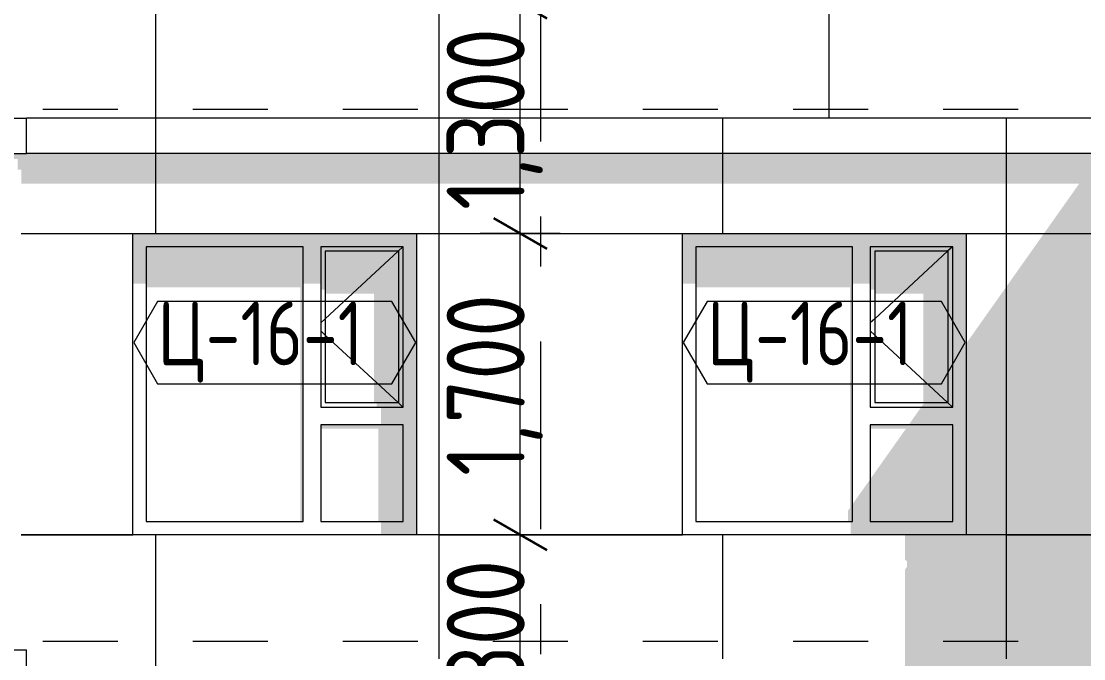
# Model space of a CAD drawing. Header units: millimetres. Extents: x 18162 to 7085488, y 72188 to 247925.
# Drawn here: x 5820578 to 5826573, y 148284 to 151881 of the extents above; entities that cross this region are included whole.
import ezdxf
from ezdxf.enums import TextEntityAlignment as Align

# ---------------------------------------------------------------- set-up
doc = ezdxf.new("R2010")
doc.units = ezdxf.units.MM
doc.header["$MEASUREMENT"] = 0
doc.linetypes.add('Dashed', pattern=[423.333333, 211.666667, -211.666667])
doc.linetypes.add('Double Dashed', pattern=[1093.611073, 529.166651, -211.666656, 141.111112, -211.666656])
for name, color, linetype in [('Archicad Windows', 7, 'Continuous'), ('Structural - Bearing', 7, 'Continuous'), ('Structural - Grid', 7, 'Continuous')]:
    doc.layers.add(name, color=color, linetype=linetype)
doc.styles.add('GENERATED_STYLE_3', font='', dxfattribs={"width": 0.8})
doc.styles.get('GENERATED_STYLE_3').set_extended_font_data('ISOCPEUR MON')
doc.dimstyles.new('GENERATED_STYLE__19', dxfattribs={"dimtxt": 440.00001, "dimasz": 228, "dimexe": 0.18, "dimexo": 31028.935828, "dimgap": 0, "dimtad": 1, "dimdec": 0, "dimzin": 0, "dimdsep": 46, "dimtxsty": 'GENERATED_STYLE_3', "dimblk": 'ARROWHEAD_2', "dimblk1": 'ARROWHEAD_2', "dimblk2": 'ARROWHEAD_2', "dimcen": 0.09, "dimclrd": 13, "dimclre": 13, "dimclrt": 13, "dimadec": 0, "dimazin": 0, "dimtfac": 1, "dimtdec": 4, "dimtmove": 0, "dimatfit": 3, "dimfxl": 1, "dimtolj": 1, "dimtzin": 0, "dimarcsym": 0})
doc.dimstyles.new('GENERATED_STYLE__22', dxfattribs={"dimtxt": 440.00001, "dimasz": 228, "dimexe": 0.18, "dimexo": 32378.935859, "dimgap": 0, "dimtad": 1, "dimdec": 0, "dimzin": 0, "dimdsep": 46, "dimtxsty": 'GENERATED_STYLE_3', "dimblk": 'ARROWHEAD_2', "dimblk1": 'ARROWHEAD_2', "dimblk2": 'ARROWHEAD_2', "dimcen": 0.09, "dimclrd": 13, "dimclre": 13, "dimclrt": 13, "dimadec": 0, "dimazin": 0, "dimtfac": 1, "dimtdec": 4, "dimtmove": 0, "dimatfit": 3, "dimfxl": 1, "dimtolj": 1, "dimtzin": 0, "dimarcsym": 0})
doc.dimstyles.new('GENERATED_STYLE__28', dxfattribs={"dimtxt": 440.00001, "dimasz": 228, "dimexe": 0.18, "dimexo": 14665.703396, "dimgap": 0, "dimtad": 1, "dimdec": 0, "dimzin": 0, "dimdsep": 46, "dimtxsty": 'GENERATED_STYLE_3', "dimblk": 'ARROWHEAD_2', "dimblk1": 'ARROWHEAD_2', "dimblk2": 'ARROWHEAD_2', "dimcen": 0.09, "dimclrd": 13, "dimclre": 13, "dimclrt": 13, "dimadec": 0, "dimazin": 0, "dimtfac": 1, "dimtdec": 4, "dimtmove": 0, "dimatfit": 3, "dimfxl": 1, "dimtolj": 1, "dimtzin": 0, "dimarcsym": 0})
doc.dimstyles.new('GENERATED_STYLE__31', dxfattribs={"dimtxt": 440.00001, "dimasz": 228, "dimexe": 0.18, "dimexo": 1815.703396, "dimgap": 0, "dimtad": 1, "dimdec": 0, "dimzin": 0, "dimdsep": 46, "dimtxsty": 'GENERATED_STYLE_3', "dimblk": 'ARROWHEAD_2', "dimblk1": 'ARROWHEAD_2', "dimblk2": 'ARROWHEAD_2', "dimcen": 0.09, "dimclrd": 13, "dimclre": 13, "dimclrt": 13, "dimadec": 0, "dimazin": 0, "dimtfac": 1, "dimtdec": 4, "dimtmove": 0, "dimatfit": 3, "dimfxl": 1, "dimtolj": 1, "dimtzin": 0, "dimarcsym": 0})

# ---------------------------------------------------------------- blocks, each defined once
blk = doc.blocks.new('*X2422', base_point=(5785635.3, 106384.1))
at = {"layer": 'Structural - Bearing', "color": 8, "linetype": 'Continuous', "lineweight": 13}
blk.add_line((5821335.3, 148284.1), (5821335.3, 147684.1), dxfattribs=at)
blk = doc.blocks.new('*X2433', base_point=(5785635.3, 106384.1))
at = {"layer": 'Structural - Bearing', "color": 8, "linetype": 'Continuous', "lineweight": 13}
for p, q in [((5821335.3, 151134.1), (5821335.3, 150684.1)), ((5822935.3, 151134.1), (5822935.3, 148984.1)), ((5824535.3, 151134.1), (5824535.3, 150684.1)), ((5826135.3, 151134.1), (5826135.3, 148984.1)), ((5820578.3, 150684.1), (5820835.3, 150684.1)), ((5820835.3, 150684.1), (5821208.8, 150684.1)), ((5822808.8, 150684.1), (5822935.3, 150684.1)), ((5822935.3, 150684.1), (5824035.3, 150684.1)), ((5824035.3, 150684.1), (5824308.8, 150684.1)), ((5825908.8, 150684.1), (5826135.3, 150684.1)), ((5826135.3, 150684.1), (5826846.4, 150684.1)), ((5820578.3, 148984.1), (5820835.3, 148984.1)), ((5820835.3, 148984.1), (5820578.3, 148984.1)), ((5821208.8, 148984.1), (5820835.3, 148984.1)), ((5820835.3, 148984.1), (5821208.8, 148984.1)), ((5821335.3, 148984.1), (5821335.3, 148384.1)), ((5822935.3, 148984.1), (5822808.8, 148984.1)), ((5822935.3, 148984.1), (5824035.3, 148984.1)), ((5822935.3, 148984.1), (5822935.3, 148384.1)), ((5824035.3, 148984.1), (5822935.3, 148984.1)), ((5824308.8, 148984.1), (5824035.3, 148984.1)), ((5824035.3, 148984.1), (5824308.8, 148984.1)), ((5824535.3, 148984.1), (5824535.3, 148384.1)), ((5826135.3, 148984.1), (5825908.8, 148984.1)), ((5826135.3, 148984.1), (5826846.4, 148984.1)), ((5826135.3, 148984.1), (5826135.3, 148384.1)), ((5826846.4, 148984.1), (5826135.3, 148984.1)), ((5821335.3, 148384.1), (5821335.3, 148284.1)), ((5822935.3, 148384.1), (5822935.3, 148284.1)), ((5824535.3, 148384.1), (5824535.3, 148284.1)), ((5826135.3, 148384.1), (5826135.3, 148284.1))]:
    blk.add_line(p, q, dxfattribs=at)
blk = doc.blocks.new('*X2443', base_point=(5785635.3, 106384.1))
at = {"layer": 'Structural - Bearing', "color": 8, "linetype": 'Continuous', "lineweight": 13}
for p, q in [((5821335.3, 151334.1), (5821335.3, 151134.1)), ((5822935.3, 151334.1), (5822935.3, 151134.1)), ((5824535.3, 151334.1), (5824535.3, 151134.1)), ((5826135.3, 151334.1), (5826135.3, 151134.1))]:
    blk.add_line(p, q, dxfattribs=at)
blk = doc.blocks.new('*X2460', base_point=(5785635.3, 106384.1))
at = {"layer": 'Structural - Bearing', "color": 7, "linetype": 'Continuous', "lineweight": 9}
for p, q in [((5825135.3, 151984.1), (5825135.3, 151384.1)), ((5825135.3, 151384.1), (5825135.3, 151334.1))]:
    blk.add_line(p, q, dxfattribs=at)
blk = doc.blocks.new('*X2463', base_point=(5785635.3, 106384.1))
at = {"layer": 'Structural - Bearing', "color": 7, "linetype": 'Continuous', "lineweight": 9}
for p, q in [((5821335.3, 151984.1), (5821335.3, 151384.1)), ((5822935.3, 151984.1), (5822935.3, 151384.1)), ((5821335.3, 151384.1), (5821335.3, 151334.1)), ((5822935.3, 151384.1), (5822935.3, 151334.1))]:
    blk.add_line(p, q, dxfattribs=at)
blk = doc.blocks.new('*D2620', base_point=(5785635.3, 106384.1))
at = {"color": 12, "linetype": 'Continuous', "lineweight": 35}
for p, q in [((5838328.4, 148420.7), (5838628.4, 148247.5)), ((5838328.4, 148220.7), (5838628.4, 148047.5))]:
    blk.add_line(p, q, dxfattribs=at)
at = {"color": 13, "linetype": 'Continuous', "lineweight": 13}
for p, q in [((5838703.4, 148334.1), (5837187.8, 148334.1)), ((5838478.4, 148134.1), (5838478.4, 148334.1)), ((5838703.4, 148134.1), (5837187.8, 148134.1))]:
    blk.add_line(p, q, dxfattribs=at)
blk = doc.blocks.new('ARROWHEAD_2')
at = {"color": 0, "linetype": 'Continuous', "lineweight": 0}
for p, q in [((-0.378, -0.655), (0.378, 0.655)), ((0, 0), (-1, 0))]:
    blk.add_line(p, q, dxfattribs=at)
blk = doc.blocks.new('*D2621', base_point=(5785635.3, 106384.1))
at = {"color": 12, "linetype": 'Continuous', "lineweight": 35}
for p, q in [((5838328.4, 151220.7), (5838628.4, 151047.5)), ((5838328.4, 148420.7), (5838628.4, 148247.5))]:
    blk.add_line(p, q, dxfattribs=at)
at = {"color": 13, "linetype": 'Continuous', "lineweight": 13}
for p, q in [((5838703.4, 151134.1), (5837187.8, 151134.1)), ((5838478.4, 148334.1), (5838478.4, 151134.1)), ((5838703.4, 148334.1), (5837187.8, 148334.1))]:
    blk.add_line(p, q, dxfattribs=at)
at = {"color": 13, "lineweight": 13, "char_height": 440, "attachment_point": 7, "rotation": 90, "style": 'GENERATED_STYLE_3'}
for s, insert in [('\\A1;{\\pql;\\fISOCPEUR MON|b0|i0|c0|p0;\\W0.800000;200}', (5838012.1, 150865.2)), ('\\A1;{\\pql;\\fISOCPEUR MON|b0|i0|c0|p0;\\W0.800000;2,800}', (5838605.9, 149549.6)), ('\\A1;{\\pql;\\fISOCPEUR MON|b0|i0|c0|p0;\\W0.800000;200}', (5838518.1, 148420.8))]:
    blk.add_mtext(s, dxfattribs=dict(at, insert=insert))
blk = doc.blocks.new('*D2622', base_point=(5785635.3, 106384.1))
at = {"color": 12, "linetype": 'Continuous', "lineweight": 35}
for p, q in [((5838328.4, 151420.7), (5838628.4, 151247.5)), ((5838328.4, 151220.7), (5838628.4, 151047.5))]:
    blk.add_line(p, q, dxfattribs=at)
at = {"color": 13, "linetype": 'Continuous', "lineweight": 13}
for p, q in [((5838703.4, 151334.1), (5837187.8, 151334.1)), ((5838478.4, 151134.1), (5838478.4, 151334.1)), ((5838703.4, 151134.1), (5837187.8, 151134.1))]:
    blk.add_line(p, q, dxfattribs=at)
blk = doc.blocks.new('*D2623', base_point=(5785635.3, 106384.1))
at = {"color": 12, "linetype": 'Continuous', "lineweight": 35}
for p, q in [((5838328.4, 152770.7), (5838628.4, 152597.5)), ((5838328.4, 151420.7), (5838628.4, 151247.5))]:
    blk.add_line(p, q, dxfattribs=at)
at = {"color": 13, "linetype": 'Continuous', "lineweight": 13}
for p, q in [((5838703.4, 152684.1), (5837187.8, 152684.1)), ((5838478.4, 151334.1), (5838478.4, 152684.1)), ((5838703.4, 151334.1), (5837187.8, 151334.1))]:
    blk.add_line(p, q, dxfattribs=at)
at = {"color": 13, "lineweight": 13, "insert": (5838605.9, 151490.9), "char_height": 440, "attachment_point": 7, "rotation": 90, "style": 'GENERATED_STYLE_3'}
blk.add_mtext('\\A1;{\\pql;\\fISOCPEUR MON|b0|i0|c0|p0;\\W0.800000;1,350}', dxfattribs=at)
blk = doc.blocks.new('*D2633', base_point=(5785635.3, 106384.1))
at = {"color": 12, "linetype": 'Continuous', "lineweight": 35}
for p, q in [((5839537.7, 155770.7), (5839837.7, 155597.5)), ((5839537.7, 151420.7), (5839837.7, 151247.5))]:
    blk.add_line(p, q, dxfattribs=at)
at = {"color": 13, "linetype": 'Continuous', "lineweight": 13}
for p, q in [((5839912.7, 155684.1), (5838644.5, 155684.1)), ((5839687.7, 151334.1), (5839687.7, 155684.1)), ((5839912.7, 151334.1), (5838644.5, 151334.1))]:
    blk.add_line(p, q, dxfattribs=at)
at = {"color": 13, "lineweight": 13, "char_height": 440, "attachment_point": 7, "rotation": 90, "style": 'GENERATED_STYLE_3'}
for s, insert in [('\\A1;{\\pql;\\fISOCPEUR MON|b0|i0|c0|p0;\\W0.800000;200}', (5839727.4, 154859.7)), ('\\A1;{\\pql;\\fISOCPEUR MON|b0|i0|c0|p0;\\W0.800000;4,350}', (5839815.2, 152569.4))]:
    blk.add_mtext(s, dxfattribs=dict(at, insert=insert))
blk = doc.blocks.new('*D2676', base_point=(5785635.3, 106384.1))
at = {"color": 12, "linetype": 'Continuous', "lineweight": 35}
for p, q in [((5823243.5, 149070.7), (5823543.5, 148897.5)), ((5823243.5, 147770.7), (5823543.5, 147597.5))]:
    blk.add_line(p, q, dxfattribs=at)
at = {"color": 13, "linetype": 'Continuous', "lineweight": 13}
for p, q in [((5823618.5, 148984.1), (5823168.5, 148984.1)), ((5823393.5, 147684.1), (5823393.5, 148984.1)), ((5823618.5, 147684.1), (5823168.5, 147684.1))]:
    blk.add_line(p, q, dxfattribs=at)
at = {"color": 13, "lineweight": 13, "insert": (5823521.1, 147815.9), "char_height": 440, "attachment_point": 7, "rotation": 90, "style": 'GENERATED_STYLE_3'}
blk.add_mtext('\\A1;{\\pql;\\fISOCPEUR MON|b0|i0|c0|p0;\\W0.800000;1,300}', dxfattribs=at)
blk = doc.blocks.new('*D2677', base_point=(5785635.3, 106384.1))
at = {"color": 12, "linetype": 'Continuous', "lineweight": 35}
for p, q in [((5823243.5, 150770.7), (5823543.5, 150597.5)), ((5823243.5, 149070.7), (5823543.5, 148897.5))]:
    blk.add_line(p, q, dxfattribs=at)
at = {"color": 13, "linetype": 'Continuous', "lineweight": 13}
for p, q in [((5823618.5, 150684.1), (5823168.5, 150684.1)), ((5823393.5, 148984.1), (5823393.5, 150684.1)), ((5823618.5, 148984.1), (5823168.5, 148984.1))]:
    blk.add_line(p, q, dxfattribs=at)
at = {"color": 13, "lineweight": 13, "insert": (5823521.1, 149315.9), "char_height": 440, "attachment_point": 7, "rotation": 90, "style": 'GENERATED_STYLE_3'}
blk.add_mtext('\\A1;{\\pql;\\fISOCPEUR MON|b0|i0|c0|p0;\\W0.800000;1,700}', dxfattribs=at)
blk = doc.blocks.new('*D2678', base_point=(5785635.3, 106384.1))
at = {"color": 12, "linetype": 'Continuous', "lineweight": 35}
for p, q in [((5823243.5, 152070.7), (5823543.5, 151897.5)), ((5823243.5, 150770.7), (5823543.5, 150597.5))]:
    blk.add_line(p, q, dxfattribs=at)
at = {"color": 13, "linetype": 'Continuous', "lineweight": 13}
for p, q in [((5823618.5, 151984.1), (5823168.5, 151984.1)), ((5823393.5, 150684.1), (5823393.5, 151984.1)), ((5823618.5, 150684.1), (5823168.5, 150684.1))]:
    blk.add_line(p, q, dxfattribs=at)
at = {"color": 13, "lineweight": 13, "insert": (5823521.1, 150815.9), "char_height": 440, "attachment_point": 7, "rotation": 90, "style": 'GENERATED_STYLE_3'}
blk.add_mtext('\\A1;{\\pql;\\fISOCPEUR MON|b0|i0|c0|p0;\\W0.800000;1,300}', dxfattribs=at)
blk = doc.blocks.new('Label_185_3', base_point=(5825108.8, 149834.1))
at = {"color": 13, "linetype": 'Continuous', "lineweight": 13, "flags": 128}
blk.add_lwpolyline([(5824313.7, 150068.3), (5824447.8, 149836.1), (5825769.9, 149836.1), (5825904, 150068.3), (5825769.9, 150300.6), (5824447.8, 150300.6)], close=True, dxfattribs=at)
at = {"color": 13, "lineweight": 13, "insert": (5824447.8, 150299.9), "char_height": 360, "attachment_point": 1, "style": 'GENERATED_STYLE_3'}
blk.add_mtext('\\A1;{\\pql;\\pt0,253000;\\fISOCPEUR MON|b0|i0|c0|p0;\\W0.800000;Ц-16-1\\fISOCPEUR MON|b0|i0|c0|p0;\\W0.800000;\\A1{\\H.66x;\\S^  ;}\\fISOCPEUR MON|b0|i0|c0|p0;\\W0.800000;\\fISOCPEUR MON|b0|i0|c0|p0;\\W0.800000;\\A1{\\H.66x;\\S^  ;}\\fISOCPEUR MON|b0|i0|c0|p0;\\W0.800000; \\fISOCPEUR MON|b0|i0|c0|p0;\\W0.800000;\\fISOCPEUR MON|b0|i0|c0|p0;\\W0.800000;\\fISOCPEUR MON|b0|i0|c0|p0;\\W0.800000;\\fISOCPEUR MON|b0|i0|c0|p0;\\W0.800000;\\fISOCPEUR MON|b0|i0|c0|p0;\\W0.800000;\\fISOCPEUR MON|b0|i0|c0|p0;\\W0.800000;\\fISOCPEUR MON|b0|i0|c0|p0;\\W0.800000;\\fISOCPEUR MON|b0|i0|c0|p0;\\W0.800000;\\fISOCPEUR MON|b0|i0|c0|p0;\\W0.800000;\\fISOCPEUR MON|b0|i0|c0|p0;\\W0.800000;\\fISOCPEUR MON|b0|i0|c0|p0;\\W0.800000;\\fISOCPEUR MON|b0|i0|c0|p0;\\W0.800000;\\fISOCPEUR MON|b0|i0|c0|p0;\\W0.800000;\\fISOCPEUR MON|b0|i0|c0|p0;\\W0.800000;\\fISOCPEUR MON|b0|i0|c0|p0;\\W0.800000;\\fISOCPEUR MON|b0|i0|c0|p0;\\W0.800000;\\fISOCPEUR MON|b0|i0|c0|p0;\\W0.800000;\\fISOCPEUR MON|b0|i0|c0|p0;\\W0.800000;\\fISOCPEUR MON|b0|i0|c0|p0;\\W0.800000;\\fISOCPEUR MON|b0|i0|c0|p0;\\W0.800000;\\fISOCPEUR MON|b0|i0|c0|p0;\\W0.800000;\\fISOCPEUR MON|b0|i0|c0|p0;\\W0.800000;\\fISOCPEUR MON|b0|i0|c0|p0;\\W0.800000;\\fISOCPEUR MON|b0|i0|c0|p0;\\W0.800000;\\fISOCPEUR MON|b0|i0|c0|p0;\\W0.800000;\\fISOCPEUR MON|b0|i0|c0|p0;\\W0.800000;\\fISOCPEUR MON|b0|i0|c0|p0;\\W0.800000;\\fISOCPEUR MON|b0|i0|c0|p0;\\W0.800000;\\fISOCPEUR MON|b0|i0|c0|p0;\\W0.800000;\\fISOCPEUR MON|b0|i0|c0|p0;\\W0.800000;\\fISOCPEUR MON|b0|i0|c0|p0;\\W0.800000;\\fISOCPEUR MON|b0|i0|c0|p0;\\W0.800000;\\fISOCPEUR MON|b0|i0|c0|p0;\\W0.800000;\\fISOCPEUR MON|b0|i0|c0|p0;\\W0.800000;\\fISOCPEUR MON|b0|i0|c0|p0;\\W0.800000;\\fISOCPEUR MON|b0|i0|c0|p0;\\W0.800000;\\fISOCPEUR MON|b0|i0|c0|p0;\\W0.800000;\\fISOCPEUR MON|b0|i0|c0|p0;\\W0.800000;\\fISOCPEUR MON|b0|i0|c0|p0;\\W0.800000;\\fISOCPEUR MON|b0|i0|c0|p0;\\W0.800000;\\fISOCPEUR MON|b0|i0|c0|p0;\\W0.800000;\\fISOCPEUR MON|b0|i0|c0|p0;\\W0.800000;\\fISOCPEUR MON|b0|i0|c0|p0;\\W0.800000;}', dxfattribs=at)
blk = doc.blocks.new('Label_186_3', base_point=(5822008.8, 149834.1))
at = {"color": 13, "linetype": 'Continuous', "lineweight": 13, "flags": 128}
blk.add_lwpolyline([(5821213.7, 150068.3), (5821347.8, 149836.1), (5822669.9, 149836.1), (5822804, 150068.3), (5822669.9, 150300.6), (5821347.8, 150300.6)], close=True, dxfattribs=at)
at = {"color": 13, "lineweight": 13, "insert": (5821347.8, 150299.9), "char_height": 360, "attachment_point": 1, "style": 'GENERATED_STYLE_3'}
blk.add_mtext('\\A1;{\\pql;\\pt0,253000;\\fISOCPEUR MON|b0|i0|c0|p0;\\W0.800000;Ц-16-1\\fISOCPEUR MON|b0|i0|c0|p0;\\W0.800000;\\A1{\\H.66x;\\S^  ;}\\fISOCPEUR MON|b0|i0|c0|p0;\\W0.800000;\\fISOCPEUR MON|b0|i0|c0|p0;\\W0.800000;\\A1{\\H.66x;\\S^  ;}\\fISOCPEUR MON|b0|i0|c0|p0;\\W0.800000; \\fISOCPEUR MON|b0|i0|c0|p0;\\W0.800000;\\fISOCPEUR MON|b0|i0|c0|p0;\\W0.800000;\\fISOCPEUR MON|b0|i0|c0|p0;\\W0.800000;\\fISOCPEUR MON|b0|i0|c0|p0;\\W0.800000;\\fISOCPEUR MON|b0|i0|c0|p0;\\W0.800000;\\fISOCPEUR MON|b0|i0|c0|p0;\\W0.800000;\\fISOCPEUR MON|b0|i0|c0|p0;\\W0.800000;\\fISOCPEUR MON|b0|i0|c0|p0;\\W0.800000;\\fISOCPEUR MON|b0|i0|c0|p0;\\W0.800000;\\fISOCPEUR MON|b0|i0|c0|p0;\\W0.800000;\\fISOCPEUR MON|b0|i0|c0|p0;\\W0.800000;\\fISOCPEUR MON|b0|i0|c0|p0;\\W0.800000;\\fISOCPEUR MON|b0|i0|c0|p0;\\W0.800000;\\fISOCPEUR MON|b0|i0|c0|p0;\\W0.800000;\\fISOCPEUR MON|b0|i0|c0|p0;\\W0.800000;\\fISOCPEUR MON|b0|i0|c0|p0;\\W0.800000;\\fISOCPEUR MON|b0|i0|c0|p0;\\W0.800000;\\fISOCPEUR MON|b0|i0|c0|p0;\\W0.800000;\\fISOCPEUR MON|b0|i0|c0|p0;\\W0.800000;\\fISOCPEUR MON|b0|i0|c0|p0;\\W0.800000;\\fISOCPEUR MON|b0|i0|c0|p0;\\W0.800000;\\fISOCPEUR MON|b0|i0|c0|p0;\\W0.800000;\\fISOCPEUR MON|b0|i0|c0|p0;\\W0.800000;\\fISOCPEUR MON|b0|i0|c0|p0;\\W0.800000;\\fISOCPEUR MON|b0|i0|c0|p0;\\W0.800000;\\fISOCPEUR MON|b0|i0|c0|p0;\\W0.800000;\\fISOCPEUR MON|b0|i0|c0|p0;\\W0.800000;\\fISOCPEUR MON|b0|i0|c0|p0;\\W0.800000;\\fISOCPEUR MON|b0|i0|c0|p0;\\W0.800000;\\fISOCPEUR MON|b0|i0|c0|p0;\\W0.800000;\\fISOCPEUR MON|b0|i0|c0|p0;\\W0.800000;\\fISOCPEUR MON|b0|i0|c0|p0;\\W0.800000;\\fISOCPEUR MON|b0|i0|c0|p0;\\W0.800000;\\fISOCPEUR MON|b0|i0|c0|p0;\\W0.800000;\\fISOCPEUR MON|b0|i0|c0|p0;\\W0.800000;\\fISOCPEUR MON|b0|i0|c0|p0;\\W0.800000;\\fISOCPEUR MON|b0|i0|c0|p0;\\W0.800000;\\fISOCPEUR MON|b0|i0|c0|p0;\\W0.800000;\\fISOCPEUR MON|b0|i0|c0|p0;\\W0.800000;\\fISOCPEUR MON|b0|i0|c0|p0;\\W0.800000;\\fISOCPEUR MON|b0|i0|c0|p0;\\W0.800000;\\fISOCPEUR MON|b0|i0|c0|p0;\\W0.800000;\\fISOCPEUR MON|b0|i0|c0|p0;\\W0.800000;}', dxfattribs=at)
blk = doc.blocks.new('Standard grid marker[377]_3', base_point=(5823508.8, 166384.1))
at = {"layer": 'Structural - Grid', "color": 13, "linetype": 'Double Dashed', "lineweight": 13, "ltscale": 2}
blk.add_line((5823508.8, 165384.1), (5823508.8, 100884.1), dxfattribs=at)
at = {"layer": 'Structural - Grid', "color": 13, "lineweight": 13, "style": 'GENERATED_STYLE_3'}
blk.add_attdef('AC_MarkerText_1', text='', height=500, rotation=360, dxfattribs=at).set_placement((5823508.8, 99534.1), align=Align.TOP_CENTER)

msp = doc.modelspace()

# ---------------------------------------------------------------- hatches: boundary and pattern name
at = {"layer": 'Archicad Windows', "linetype": 'Continuous', "lineweight": 0}
for points in [[(5822808.8, 150684.1), (5821208.8, 150684.1), (5821208.8, 150609.1), (5821283.8, 150609.1), (5822168.8, 150609.1), (5822268.8, 150609.1), (5822733.8, 150609.1), (5822808.8, 150609.1)], [(5825268.8, 150609.1), (5825368.8, 150609.1), (5825833.8, 150609.1), (5825908.8, 150609.1), (5825908.8, 150684.1), (5824308.8, 150684.1), (5824308.8, 150609.1), (5824383.8, 150609.1)], [(5821208.8, 150401.2), (5821283.8, 150401.2), (5821283.8, 150609.1), (5821208.8, 150609.1)], [(5822168.8, 150609.1), (5821283.8, 150609.1), (5821283.8, 150380), (5822153.8, 150380), (5822153.8, 149059.1), (5822168.8, 149059.1)], [(5822168.8, 150609.1), (5822168.8, 150401.2), (5822268.8, 150401.2), (5822268.8, 150609.1)], [(5822268.8, 150609.1), (5822268.8, 150584.1), (5822293.8, 150584.1), (5822708.8, 150584.1), (5822733.8, 150584.1), (5822733.8, 150609.1)], [(5822733.8, 149704.1), (5822733.8, 149604.1), (5822733.8, 149059.1), (5822808.8, 149059.1), (5822808.8, 150609.1), (5822733.8, 150609.1)], [(5824383.8, 150609.1), (5824308.8, 150609.1), (5824308.8, 150401.2), (5824383.8, 150401.2)], [(5825268.8, 150609.1), (5824383.8, 150609.1), (5824383.8, 150380), (5825253.8, 150380), (5825253.8, 149135), (5825243.8, 149120.8), (5825243.8, 149059.1), (5825268.8, 149059.1)], [(5825268.8, 150609.1), (5825268.8, 150401.2), (5825368.8, 150401.2), (5825368.8, 150609.1)], [(5825833.8, 150609.1), (5825368.8, 150609.1), (5825368.8, 150584.1), (5825393.8, 150584.1), (5825808.8, 150584.1), (5825833.8, 150584.1)], [(5825833.8, 149704.1), (5825833.8, 149604.1), (5825833.8, 149059.1), (5825908.8, 149059.1), (5825908.8, 150609.1), (5825833.8, 150609.1)], [(5822268.8, 150584.1), (5822268.8, 150365.9), (5822293.8, 150365.9), (5822293.8, 150584.1)], [(5822708.8, 150584.1), (5822293.8, 150584.1), (5822293.8, 150344.7), (5822568.8, 150344.7), (5822568.8, 149729.1), (5822708.8, 149729.1)], [(5822708.8, 149729.1), (5822733.8, 149729.1), (5822733.8, 150584.1), (5822708.8, 150584.1)], [(5825393.8, 150584.1), (5825368.8, 150584.1), (5825368.8, 150365.9), (5825393.8, 150365.9)], [(5825808.8, 150584.1), (5825393.8, 150584.1), (5825393.8, 150344.7), (5825668.8, 150344.7), (5825668.8, 149729.1), (5825808.8, 149729.1)], [(5825808.8, 149729.1), (5825833.8, 149729.1), (5825833.8, 150584.1), (5825808.8, 150584.1)], [(5822733.8, 149729.1), (5822583.8, 149729.1), (5822583.8, 149704.1), (5822733.8, 149704.1)], [(5822608.8, 149704.1), (5822608.8, 149604.1), (5822733.8, 149604.1), (5822733.8, 149704.1)], [(5825656.2, 149704.1), (5825585.5, 149604.1), (5825833.8, 149604.1), (5825833.8, 149704.1)], [(5825673.9, 149729.1), (5825656.2, 149704.1), (5825833.8, 149704.1), (5825833.8, 149729.1)], [(5822733.8, 149604.1), (5822268.8, 149604.1), (5822268.8, 149582.9), (5822593.8, 149582.9), (5822593.8, 149059.1), (5822733.8, 149059.1)], [(5825833.8, 149604.1), (5825368.8, 149604.1), (5825368.8, 149582.9), (5825570.5, 149582.9), (5825368.8, 149297.6), (5825368.8, 149059.1), (5825833.8, 149059.1)], [(5825268.8, 149059.1), (5825368.8, 149059.1), (5825368.8, 149297.6), (5825268.8, 149156.2)], [(5822608.8, 149059.1), (5822608.8, 148984.1), (5822808.8, 148984.1), (5822808.8, 149059.1)], [(5825908.8, 149059.1), (5825258.8, 149059.1), (5825258.8, 148984.1), (5825908.8, 148984.1)]]:
    msp.add_hatch(color=49, dxfattribs=at).paths.add_polyline_path(points)
at = {"layer": 'Structural - Bearing', "linetype": 'Continuous', "lineweight": 0}
for points in [[(5817058.8, 151104.1), (5820558.8, 151104.1), (5820558.8, 151044.1), (5820578.3, 151044.1), (5820578.3, 150964), (5826547.1, 150964), (5825908.8, 150061.3), (5825908.8, 148984.1), (5825563.8, 148984.1), (5825563.8, 148845.6), (5825576.4, 148833), (5825576.4, 148803.4), (5825563.8, 148785.6), (5825563.8, 148284.1), (5826808.8, 148284.1), (5826808.8, 148334.1), (5830044.7, 148334.1), (5830058.8, 148354.1), (5826858.8, 148354.1), (5826858.8, 148414.1), (5826846.4, 148414.1), (5826846.4, 151044.1), (5826858.8, 151044.1), (5826858.8, 151104.1), (5830058.8, 151104.1), (5830058.8, 151044.1), (5830071.2, 151044.1), (5830071.2, 150964), (5833047.1, 150964), (5832408.8, 150061.3), (5832408.8, 148984.1), (5832063.8, 148984.1), (5832063.8, 148845.6), (5832076.4, 148833), (5832076.4, 148803.4), (5832063.8, 148785.6), (5832063.8, 148284.1), (5833308.8, 148284.1), (5833308.8, 148334.1), (5836544.7, 148334.1), (5836558.8, 148354.1), (5833358.8, 148354.1), (5833358.8, 148414.1), (5833346.4, 148414.1), (5833346.4, 151044.1), (5833358.8, 151044.1), (5833358.8, 151104.1), (5836558.8, 151104.1), (5836558.8, 151044.1), (5836571.2, 151044.1), (5836571.2, 150964), (5836858.1, 150964), (5836858.8, 150964.9), (5836858.8, 151134.1), (5835838.8, 151134.1), (5822269.6, 151134.1), (5819816.7, 151134.1), (5817058.8, 151134.1)], [(5825576.4, 145803.4), (5825563.8, 145785.6), (5825563.8, 145334.1), (5830044.7, 145334.1), (5830058.8, 145354.1), (5826858.8, 145354.1), (5826858.8, 145414.1), (5826846.4, 145414.1), (5826846.4, 148044.1), (5826858.8, 148044.1), (5826858.8, 148104.1), (5830058.8, 148104.1), (5830058.8, 148063.4), (5830108.8, 148134.1), (5826808.8, 148134.1), (5826808.8, 148284.1), (5825563.8, 148284.1), (5825563.8, 147715.6), (5825576.4, 147703), (5825576.4, 147684.1), (5825908.8, 147684.1), (5825908.8, 145984.1), (5825563.8, 145984.1), (5825563.8, 145845.6), (5825576.4, 145833)]]:
    msp.add_hatch(color=49, dxfattribs=at).paths.add_polyline_path(points)

# ---------------------------------------------------------------- linework, layer by layer
at = {"color": 8, "linetype": 'Dashed', "lineweight": 13, "ltscale": 2}
for p, q in [((5800379.4, 151384.1), (5841359.8, 151384.1)), ((5800379.4, 148384.1), (5841359.8, 148384.1))]:
    msp.add_line(p, q, dxfattribs=at)
at = {"layer": 'Archicad Windows', "color": 7, "linetype": 'Continuous', "lineweight": 13}
for p, q in [((5821208.8, 150684.1), (5822808.8, 150684.1)), ((5821208.8, 148984.1), (5821208.8, 150684.1)), ((5822808.8, 150684.1), (5822808.8, 148984.1)), ((5824308.8, 150684.1), (5825908.8, 150684.1)), ((5824308.8, 148984.1), (5824308.8, 150684.1)), ((5825908.8, 150684.1), (5825908.8, 148984.1)), ((5822808.8, 148984.1), (5821208.8, 148984.1)), ((5825908.8, 148984.1), (5824308.8, 148984.1))]:
    msp.add_line(p, q, dxfattribs=at)
at = {"layer": 'Archicad Windows', "color": 7, "linetype": 'Continuous', "lineweight": 9}
for p, q in [((5821283.8, 150609.1), (5821283.8, 149059.1)), ((5822168.8, 150609.1), (5821283.8, 150609.1)), ((5822168.8, 149059.1), (5822168.8, 150609.1)), ((5822268.8, 150609.1), (5822268.8, 149704.1)), ((5822733.8, 150609.1), (5822268.8, 150609.1)), ((5822731.9, 150609.1), (5822704.9, 150584.1)), ((5822733.8, 149704.1), (5822733.8, 150609.1)), ((5824383.8, 150609.1), (5824383.8, 149059.1)), ((5825268.8, 150609.1), (5824383.8, 150609.1)), ((5825268.8, 149059.1), (5825268.8, 150609.1)), ((5825368.8, 150609.1), (5825368.8, 149704.1)), ((5825833.8, 150609.1), (5825368.8, 150609.1)), ((5825831.9, 150609.1), (5825804.9, 150584.1)), ((5825833.8, 149704.1), (5825833.8, 150609.1)), ((5822293.8, 150584.1), (5822293.8, 149729.1)), ((5822708.8, 150584.1), (5822293.8, 150584.1)), ((5822704.9, 150584.1), (5822293.8, 150202.9)), ((5822708.8, 149729.1), (5822708.8, 150584.1)), ((5825393.8, 150584.1), (5825393.8, 149729.1)), ((5825808.8, 150584.1), (5825393.8, 150584.1)), ((5825804.9, 150584.1), (5825393.8, 150202.9)), ((5825808.8, 149729.1), (5825808.8, 150584.1)), ((5822293.8, 150202.9), (5822268.8, 150179.7)), ((5825393.8, 150202.9), (5825368.8, 150179.7)), ((5822293.8, 150110.2), (5822268.8, 150133.4)), ((5822704.9, 149729.1), (5822293.8, 150110.2)), ((5825393.8, 150110.2), (5825368.8, 150133.4)), ((5825804.9, 149729.1), (5825393.8, 150110.2)), ((5822268.8, 149704.1), (5822733.8, 149704.1)), ((5822293.8, 149729.1), (5822708.8, 149729.1)), ((5822731.9, 149704.1), (5822704.9, 149729.1)), ((5825368.8, 149704.1), (5825833.8, 149704.1)), ((5825393.8, 149729.1), (5825808.8, 149729.1)), ((5825831.9, 149704.1), (5825804.9, 149729.1)), ((5822268.8, 149604.1), (5822268.8, 149059.1)), ((5822733.8, 149604.1), (5822268.8, 149604.1)), ((5822733.8, 149059.1), (5822733.8, 149604.1)), ((5825368.8, 149604.1), (5825368.8, 149059.1)), ((5825833.8, 149604.1), (5825368.8, 149604.1)), ((5825833.8, 149059.1), (5825833.8, 149604.1)), ((5821283.8, 149059.1), (5822168.8, 149059.1)), ((5822268.8, 149059.1), (5822733.8, 149059.1)), ((5824383.8, 149059.1), (5825268.8, 149059.1)), ((5825368.8, 149059.1), (5825833.8, 149059.1))]:
    msp.add_line(p, q, dxfattribs=at)
at = {"layer": 'Structural - Bearing', "color": 7, "linetype": 'Continuous', "lineweight": 13}
for p, q in [((5813008.8, 151334.1), (5820608.8, 151334.1)), ((5826808.8, 151334.1), (5820608.8, 151334.1)), ((5820608.8, 151134.1), (5820608.8, 151334.1)), ((5813008.8, 151134.1), (5820608.8, 151134.1)), ((5826808.8, 151134.1), (5820608.8, 151134.1)), ((5813408.8, 148334.1), (5820608.8, 148334.1)), ((5820608.8, 148134.1), (5820608.8, 148334.1))]:
    msp.add_line(p, q, dxfattribs=at)

# ---------------------------------------------------------------- block references
at = {"color": 12, "linetype": 'Continuous', "lineweight": 13}
for name, p in [('Label_186_3', (5822008.8, 149834.1)), ('Label_185_3', (5825108.8, 149834.1))]:
    msp.add_blockref(name, p, dxfattribs=at)
at = {"layer": 'Structural - Bearing', "lineweight": 0}
for name in ['*X2463', '*X2460', '*X2443', '*X2433', '*X2422']:
    msp.add_blockref(name, (5785635.3, 106384.1), dxfattribs=at)
at = {"layer": 'Structural - Grid', "color": 13, "linetype": 'Continuous', "lineweight": 13}
msp.add_blockref('Standard grid marker[377]_3', (5823508.8, 166384.1), dxfattribs=at)

# ---------------------------------------------------------------- dimensions: what is measured, and where the dimension line sits
at = {"color": 13, "linetype": 'Continuous', "lineweight": 13}
for base, p1, p2, dimstyle, picture, middle in [((5839687.7, 155684.1), (5836978.4, 151334.1), (5823978.8, 155684.1), 'GENERATED_STYLE__28', '*D2633', (5839379.7, 153306.4)), ((5838478.4, 152684.1), (5804808.8, 151334.1), (5806158.8, 152684.1), 'GENERATED_STYLE__19', '*D2623', (5838170.4, 152228)), ((5823393.5, 151984.1), (5822808.8, 150684.1), (5822808.8, 151984.1), 'GENERATED_STYLE__31', '*D2678', (5823085.5, 151553)), ((5838478.4, 151134.1), (5805483.8, 148334.1), (5804808.8, 151134.1), 'GENERATED_STYLE__22', '*D2621', (5838170.4, 150286.7)), ((5838478.4, 151334.1), (5804808.8, 151134.1), (5804808.8, 151334.1), 'GENERATED_STYLE__22', '*D2622', (5837664.4, 151367.5)), ((5823393.5, 150684.1), (5822808.8, 148984.1), (5822808.8, 150684.1), 'GENERATED_STYLE__31', '*D2677', (5823085.5, 150053)), ((5823393.5, 148984.1), (5822808.8, 147684.1), (5822808.8, 148984.1), 'GENERATED_STYLE__31', '*D2676', (5823085.5, 148553)), ((5838478.4, 148334.1), (5805483.8, 148134.1), (5805483.8, 148334.1), 'GENERATED_STYLE__19', '*D2620', (5838170.4, 148923))]:
    dim = msp.add_linear_dim(base=base, p1=p1, p2=p2, angle=90, dimstyle=dimstyle, dxfattribs=at)
    dim.commit()
    dim.dimension.update_dxf_attribs({"geometry": picture, "text_midpoint": middle, "dimtype": 160, "text_rotation": 90})

doc.saveas('drawing.dxf')
